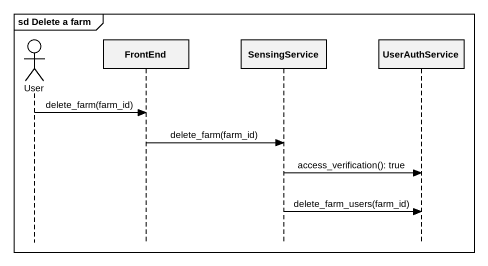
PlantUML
@startuml
mainframe sd Delete a farm
hide footbox
actor User
participant FrontEnd
participant SensingService
participant UserAuthService

User -> FrontEnd : delete_farm(farm_id)
FrontEnd -> SensingService : delete_farm(farm_id)
SensingService -> UserAuthService : access_verification(): true
SensingService -> UserAuthService : delete_farm_users(farm_id)
@enduml
